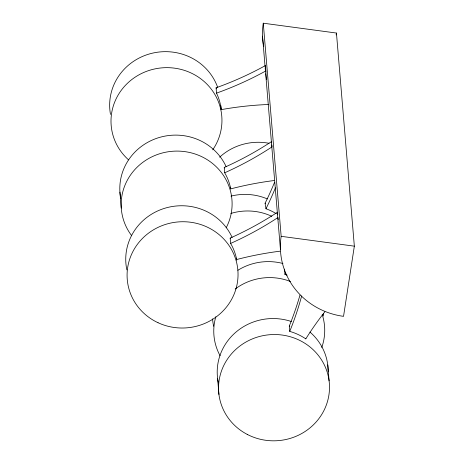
<?xml version="1.0" encoding="UTF-8"?>
<svg xmlns="http://www.w3.org/2000/svg" width="464" height="464" viewBox="0 0 464 464"><rect width="100%" height="100%" fill="white"/><g stroke="black" fill="none" stroke-linecap="round" stroke-linejoin="round"><path stroke-width="0.7" d="M336.156 34.928L336.446 33.048L263.268 23.2A73.996 70.835 -4.8 0 0 263.685 46.319M336.446 33.048L354.345 246.169L343.534 316.344A73.996 70.835 -4.8 0 1 281.167 236.321L263.268 23.2M281.167 236.321L354.345 246.169M274.566 182.265A327.903 312.545 -9 0 1 265.095 203.226L265.971 208.754A55.5 52.896 -9 0 1 276.382 213.73M327.752 364.872L329.098 380.857M305.77 338.529L305.799 338.859A55.5 53.128 -4.8 0 0 289.739 331.395L289.292 326.064A327.903 313.908 -4.8 0 0 299.976 295.087M284.507 269.132L284.96 274.462A55.5 53.128 -4.8 0 1 287.141 275.129M268.505 104.487A327.903 313.908 -4.8 0 0 221.218 109.643A55.5 53.128 -4.8 0 0 216.531 93.125L216.085 87.795A327.903 313.908 -4.8 0 0 265.391 65.592L265.837 70.922A73.996 70.835 -4.8 0 0 266.556 79.599M271.684 142.895L271.573 141.566A327.903 313.908 -4.8 0 1 224.245 167.458L224.692 172.782A55.5 53.128 -4.8 0 1 230.741 188.883A327.903 313.908 -4.8 0 1 274.102 180.537M271.852 144.896L272.02 146.891A327.903 313.908 -4.8 0 1 224.692 172.782M277.727 214.867L277.501 212.205A327.903 313.908 -4.8 0 1 230.179 238.096L230.625 243.426A55.5 53.128 -4.8 0 1 236.675 259.521A327.903 313.908 -4.8 0 1 280.036 251.181M262.52 36.134L265.06 66.375M265.182 67.814L265.304 69.252M265.663 73.573L280.418 249.255M230.602 187.218L230.741 188.883M236.559 258.193L236.675 259.521M220.881 105.647L221.102 108.309M221.131 108.646L221.218 109.643M217.604 378.508L218.95 394.493M119.927 192.137L121.266 208.121M219.629 157.186A55.494 53.128 -4.8 0 1 269.056 143.283M309.946 332.056A55.494 53.128 -4.8 0 1 328.158 371.594M218.289 382.551A55.494 53.128 -4.8 0 1 236.414 331.725A55.494 53.128 -4.8 0 1 291.415 321.535M305.799 338.859A327.903 313.908 -4.8 0 1 324.858 311.773M289.292 326.064A55.5 53.128 -4.8 0 1 289.843 326.227M301.652 296.003A327.903 313.908 -4.8 0 1 289.739 331.395M236.698 258.924A55.494 53.128 -4.8 0 1 236.669 260.229M126.858 269.909A55.494 53.128 -4.8 0 1 164.552 208.324A55.494 53.128 -4.8 0 1 232.128 237.411M278.203 219.687A73.996 70.835 -4.8 0 1 277.948 217.529A327.903 313.908 -4.8 0 1 230.625 243.426M230.179 238.096A55.5 53.128 -4.8 0 1 230.457 238.577M230.84 213.452A55.494 52.896 -9 0 1 271.8 216.311M230.973 196.115A55.494 52.896 -9 0 1 267.305 198.905M265.095 203.226A55.5 52.896 -9 0 1 265.634 203.418M275.442 187.787A327.903 312.545 -9 0 1 265.971 208.754M128.551 159.848A55.494 53.128 -4.8 0 1 123.929 86.983A55.494 53.128 -4.8 0 1 199.659 77.975A55.494 53.128 -4.8 0 1 212.715 149.837M110.496 114.422A55.494 53.128 -4.8 0 1 151.31 53.435A55.494 53.128 -4.8 0 1 217.639 87.278M265.837 70.922A327.903 313.908 -4.8 0 1 216.531 93.125M265.826 72.1A73.996 70.835 -4.8 0 1 265.391 65.592M216.085 87.795A55.5 53.128 -4.8 0 1 216.555 88.798M322.213 314.569A55.494 53.128 -4.8 0 1 321.767 347.49M220.098 355.749A55.494 53.128 -4.8 0 1 215.841 316.697M235.184 289.026A55.494 53.128 -4.8 0 1 290.51 281.509M323.367 313.333A55.494 53.128 -4.8 0 1 323.356 315.996M213.655 326.285A55.494 53.128 -4.8 0 1 212.558 318.884M237.852 270.292A55.494 53.128 -4.8 0 1 282.947 263.5M285.691 272.635A327.903 313.908 -4.8 0 1 284.96 274.462M131.585 235.579A55.494 53.128 -4.8 0 1 137.466 166.866A55.494 53.128 -4.8 0 1 209.177 160.973A55.494 53.128 -4.8 0 1 226.177 227.801M120.785 198.575A55.494 53.128 -4.8 0 1 158.972 137.576A55.494 53.128 -4.8 0 1 226.194 166.773M224.245 167.458A55.5 53.128 -4.8 0 1 224.524 167.939M247.225 434.397A55.494 53.128 -4.8 0 0 329.492 386.251A55.494 53.128 -4.8 0 0 245.352 342.374A55.494 53.128 -4.8 0 0 247.225 434.397M158.044 322.724A55.494 53.128 -4.8 0 0 237.922 270.999A55.494 53.128 -4.8 0 0 151.722 230.915A55.494 53.128 -4.8 0 0 158.044 322.724"/></g></svg>
